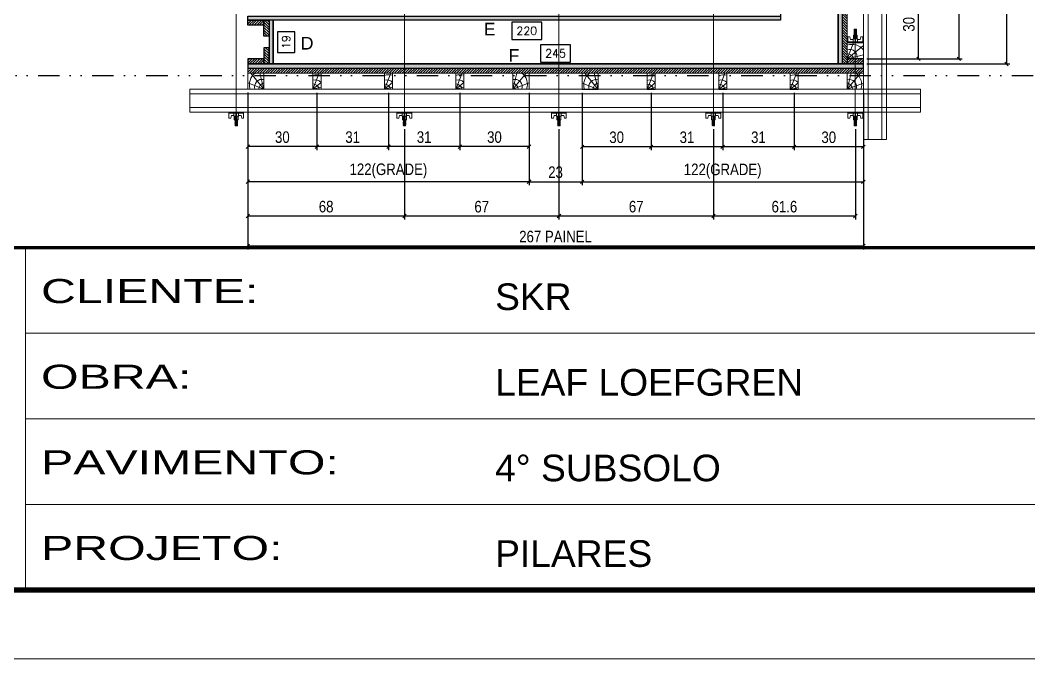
# Model space of a CAD drawing. Header units: millimetres. Extents: x 13777 to 27878, y -21631 to 6985.
# Drawn here: x 14836 to 15422, y -2105 to -1734 of the extents above; entities that cross this region are included whole.
import ezdxf
from ezdxf.enums import TextEntityAlignment as Align

# ---------------------------------------------------------------- set-up
doc = ezdxf.new("R2010")
doc.units = ezdxf.units.MM
for name, pattern in [('CONTINUO', [0]), ('DASHED', [0.75, 0.5, -0.25]), ('DIVIDE2', [0.625, 0.25, -0.125, 0, -0.125, 0, -0.125])]:
    doc.linetypes.add(name, pattern=pattern)
for name, color, linetype in [('CHAPA', 1, 'Continuous'), ('COTA', 241, 'Continuous'), ('F-PILARES-S', 170, 'Continuous'), ('MEIO_PONT', 93, 'Continuous'), ('Nível', 160, 'Continuous'), ('SARRAFO', 251, 'Continuous'), ('TEXTO_GERAL', 7, 'Continuous')]:
    doc.layers.add(name, color=color, linetype=linetype)
for name, color, linetype, lineweight in [('Folhas', 255, 'Continuous', 9), ('Hachura', 251, 'Continuous', 9), ('Madeira', 126, 'Continuous', 18), ('Perfil Metálico', 224, 'Continuous', 18), ('SARRAFO DE PRESSAO', 251, 'DASHED', 9)]:
    doc.layers.add(name, color=color, linetype=linetype, lineweight=lineweight)
doc.styles.add('ARIAL', font='arial.ttf')
doc.styles.add('COTA TECNICA 2X', font='techl___.ttf', dxfattribs={"height": 10})
doc.styles.add('ROMANS', font='romans.shx')
doc.styles.add('Tecnologia', font='')
doc.styles.get('Tecnologia').set_extended_font_data('Forgotten Futurist')
doc.dimstyles.new('Cota Seção interna', dxfattribs={"dimtxt": 7, "dimasz": 6, "dimexe": 0.18, "dimexo": 2, "dimgap": -4, "dimtad": 3, "dimdec": 1, "dimlfac": 0.5, "dimzin": 12, "dimdsep": 46, "dimtxsty": 'ROMANS', "dimblk": 'ARCHTICK', "dimcen": 0.09, "dimse1": 1, "dimse2": 1, "dimsd1": 1, "dimsd2": 1, "dimclrd": 180, "dimclre": 5, "dimclrt": 1, "dimadec": 0, "dimazin": 3, "dimtfac": 1, "dimtdec": 1, "dimtofl": 0, "dimtmove": 0, "dimatfit": 3, "dimldrblk": 'ARCHTICK', "dimfxl": 1, "dimtolj": 1, "dimtzin": 0, "dimarcsym": 0})
doc.dimstyles.new('SECAO PILAR', dxfattribs={"dimtxt": 10, "dimasz": 3, "dimexe": 3, "dimexo": 3, "dimgap": 3, "dimtad": 1, "dimdec": 1, "dimlfac": 0.5, "dimzin": 12, "dimdsep": 46, "dimtxsty": 'COTA TECNICA 2X', "dimblk1": 'OBLIQUE', "dimblk2": 'OBLIQUE', "dimsah": 1, "dimcen": 0.9, "dimclrd": 256, "dimclre": 256, "dimclrt": 256, "dimadec": 1, "dimazin": 3, "dimtfac": 1, "dimtdec": 1, "dimtmove": 0, "dimatfit": 3, "dimfxl": 1, "dimtolj": 1, "dimtzin": 12, "dimarcsym": 0})

# ---------------------------------------------------------------- blocks, each defined once
blk = doc.blocks.new('9999999999')
at = {"color": 30, "linetype": 'CONTINUO'}
for p, q in [((98564.56, 34230.21), (98564.56, 34429.45)), ((98564.56, 34379.64), (99583.98, 34379.64)), ((98564.56, 34329.83), (99487.98, 34329.83)), ((98564.56, 34280.02), (99487.98, 34280.02))]:
    blk.add_line(p, q, dxfattribs=at)
at = {"color": 30, "linetype": 'CONTINUO', "const_width": 2}
blk.add_lwpolyline([(99583.98, 34230.21), (99583.98, 34414.45, 0.414214), (99568.98, 34429.45), (98228.98, 34429.45, 0.414214), (98213.98, 34414.45), (98213.98, 34245.21, 0.414214), (98228.98, 34230.21), (99583.98, 34230.21)], format="xyb", dxfattribs=at)
at = {"layer": 'Folhas'}
blk.add_lwpolyline([(98138.98, 34190.21), (99623.98, 34190.21), (99623.98, 35240.21), (98138.98, 35240.21)], close=True, dxfattribs=at)
at = {"layer": 'Folhas', "color": 30, "const_width": 3}
blk.add_lwpolyline([(98213.98, 34230.21), (99583.98, 34230.21), (99583.98, 35200.21), (98213.98, 35200.21)], close=True, dxfattribs=at)
at = {"color": 7, "linetype": 'Continuous', "ltscale": 5, "style": 'ARIAL'}
for s, height, p in [('SKR', 15.483, (98837.68, 34393.13)), ('LEAF LOEFGREN', 15.4829, (98837.68, 34343.32)), ('4° SUBSOLO', 15.483, (98837.68, 34293.51)), ('PILARES', 15.483, (98837.68, 34243.7))]:
    blk.add_text(s, height=height, dxfattribs=at).set_placement(p)
at = {"layer": 'Folhas', "color": 7, "style": 'Tecnologia', "width": 1.5}
for s, p in [('CLIENTE:', (98573.65, 34397.17)), ('OBRA:', (98573.65, 34347.31)), ('PAVIMENTO:', (98573.65, 34297.5)), ('PROJETO:', (98573.65, 34247.69))]:
    blk.add_text(s, height=14, dxfattribs=at).set_placement(p)
blk = doc.blocks.new('*D1673')
at = {"layer": 'COTA', "color": 180, "lineweight": -2, "transparency": 16777216}
for p, q in [((25464.55, -2414.47), (25438.55, -2414.47)), ((25438.55, -2414.47), (25438.55, -2429.47)), ((25464.55, -2429.47), (25464.55, -2414.47)), ((25438.55, -2429.47), (25464.55, -2429.47))]:
    blk.add_line(p, q, dxfattribs=at)
at = {"layer": 'Defpoints', "color": 0, "transparency": 16777216}
for p in [(25206.55, -2431.15), (25696.55, -2431.15), (25696.55, -2433.47)]:
    blk.add_point(p, dxfattribs=at)
at = {"layer": 'COTA', "color": 1, "transparency": 16777216, "insert": (25451.55, -2421.97), "char_height": 7, "attachment_point": 5, "style": 'ROMANS'}
blk.add_mtext('\\A1;245', dxfattribs=at)
blk = doc.blocks.new('_ArchTick')
at = {"color": 0, "linetype": 'ByBlock', "const_width": 0.15}
blk.add_lwpolyline([(-0.5, -0.5), (0.5, 0.5)], dxfattribs=at)
blk = doc.blocks.new('*D1674')
at = {"layer": 'COTA', "color": 180, "lineweight": -2, "transparency": 16777216}
for p, q in [((25439.55, -2394.9), (25413.55, -2394.9)), ((25413.55, -2394.9), (25413.55, -2409.9)), ((25439.55, -2409.9), (25439.55, -2394.9)), ((25413.55, -2409.9), (25439.55, -2409.9))]:
    blk.add_line(p, q, dxfattribs=at)
at = {"layer": 'Defpoints', "color": 0, "transparency": 16777216}
for p in [(25206.55, -2393.15), (25646.55, -2393.15), (25646.55, -2413.9)]:
    blk.add_point(p, dxfattribs=at)
at = {"layer": 'COTA', "color": 1, "transparency": 16777216, "insert": (25426.55, -2402.4), "char_height": 7, "attachment_point": 5, "style": 'ROMANS'}
blk.add_mtext('\\A1;220', dxfattribs=at)
blk = doc.blocks.new('*D1675')
at = {"layer": 'COTA', "color": 180, "lineweight": -2, "transparency": 16777216}
for p, q in [((25694.85, -1949.31), (25679.85, -1949.31)), ((25679.85, -1949.31), (25679.85, -1974.98)), ((25694.85, -1974.98), (25694.85, -1949.31)), ((25679.85, -1974.98), (25694.85, -1974.98))]:
    blk.add_line(p, q, dxfattribs=at)
at = {"layer": 'Defpoints', "color": 0, "transparency": 16777216}
for p in [(25696.55, -1493.15), (25696.55, -2431.15), (25698.85, -2431.15)]:
    blk.add_point(p, dxfattribs=at)
at = {"layer": 'COTA', "color": 1, "transparency": 16777216, "insert": (25687.35, -1962.15), "char_height": 7, "attachment_point": 5, "rotation": 90, "style": 'ROMANS'}
blk.add_mtext('\\A1;469', dxfattribs=at)
blk = doc.blocks.new('*D1676')
at = {"layer": 'COTA', "color": 180, "lineweight": -2, "transparency": 16777216}
for p, q in [((25225.22, -2403.15), (25210.22, -2403.15)), ((25210.22, -2403.15), (25210.22, -2421.15)), ((25225.22, -2421.15), (25225.22, -2403.15)), ((25210.22, -2421.15), (25225.22, -2421.15))]:
    blk.add_line(p, q, dxfattribs=at)
at = {"layer": 'Defpoints', "color": 0, "transparency": 16777216}
for p in [(25206.55, -2393.15), (25229.22, -2393.15), (25206.55, -2431.15)]:
    blk.add_point(p, dxfattribs=at)
at = {"layer": 'COTA', "color": 1, "transparency": 16777216, "insert": (25217.72, -2412.15), "char_height": 7, "attachment_point": 5, "rotation": 90, "style": 'ROMANS'}
blk.add_mtext('\\A1;19', dxfattribs=at)
blk = doc.blocks.new('PONTALETE')
at = {"layer": 'Madeira'}
for q in [(2.71, 7), (7, 5.76), (7, 1.74)]:
    blk.add_line((0, 0), q, dxfattribs=at)
blk.add_lwpolyline([(0, 0), (7, 0), (7, 7), (0, 7)], close=True, dxfattribs=at)
for centre, radius, start, end in [((2.04, 0.06), 6.23, 37.2818, 109.0913), ((1.09, 0.9), 3.19, 343.603, 109.9847), ((-0.21, -0.78), 3.09, 14.6322, 86.0383)]:
    blk.add_arc(centre, radius, start, end, dxfattribs=at)
blk = doc.blocks.new('MEIO PONTALETE')
at = {"layer": 'Madeira'}
for q in [(2.71, 7), (3.5, 2.88), (3.5, 0.87)]:
    blk.add_line((0, 0), q, dxfattribs=at)
blk.add_lwpolyline([(0, 0), (3.5, 0), (3.5, 7), (0, 7)], close=True, dxfattribs=at)
for centre, radius, start, end in [((2.04, 0.06), 6.23, 76.4499, 109.0913), ((1.09, 0.9), 3.19, 40.9063, 109.9847), ((-0.21, -0.78), 3.09, 14.6322, 86.0383)]:
    blk.add_arc(centre, radius, start, end, dxfattribs=at)
blk = doc.blocks.new('_Oblique')
at = {"color": 0, "linetype": 'ByBlock', "lineweight": -2}
blk.add_line((-0.5, -0.5), (0.5, 0.5), dxfattribs=at)
blk = doc.blocks.new('*D1678')
at = {"layer": 'COTA', "lineweight": -2, "transparency": 16777216}
for p, q in [((25368.51, -2456.09), (25368.51, -2505.96)), ((25428.51, -2456.1), (25428.51, -2505.96)), ((25428.51, -2502.96), (25368.51, -2502.96))]:
    blk.add_line(p, q, dxfattribs=at)
at = {"layer": 'Defpoints', "color": 0, "transparency": 16777216}
for p in [(25368.51, -2453.09), (25428.51, -2453.1), (25368.51, -2502.96)]:
    blk.add_point(p, dxfattribs=at)
at = {"layer": 'COTA', "lineweight": -2, "transparency": 16777216, "xscale": 3, "yscale": 3, "zscale": 3, "rotation": 180}
blk.add_blockref('_Oblique', (25368.51, -2502.96), dxfattribs=at)
at = {"layer": 'COTA', "lineweight": -2, "transparency": 16777216, "xscale": 3, "yscale": 3, "zscale": 3}
blk.add_blockref('_Oblique', (25428.51, -2502.96), dxfattribs=at)
at = {"layer": 'COTA', "transparency": 16777216, "insert": (25398.51, -2494.74), "char_height": 10, "attachment_point": 5, "style": 'COTA TECNICA 2X'}
blk.add_mtext('\\A1;30', dxfattribs=at)
blk = doc.blocks.new('*D1679')
at = {"layer": 'COTA', "lineweight": -2, "transparency": 16777216}
for p, q in [((25184.52, -2456.08), (25184.52, -2536.3)), ((25428.51, -2456.1), (25428.51, -2536.3)), ((25184.52, -2533.3), (25428.51, -2533.3))]:
    blk.add_line(p, q, dxfattribs=at)
at = {"layer": 'Defpoints', "color": 0, "transparency": 16777216}
for p in [(25184.52, -2453.08), (25428.51, -2453.1), (25428.51, -2533.3)]:
    blk.add_point(p, dxfattribs=at)
at = {"layer": 'COTA', "lineweight": -2, "transparency": 16777216, "xscale": 3, "yscale": 3, "zscale": 3, "rotation": 180}
blk.add_blockref('_Oblique', (25184.52, -2533.3), dxfattribs=at)
at = {"layer": 'COTA', "lineweight": -2, "transparency": 16777216, "xscale": 3, "yscale": 3, "zscale": 3}
blk.add_blockref('_Oblique', (25428.51, -2533.3), dxfattribs=at)
at = {"layer": 'COTA', "transparency": 16777216, "insert": (25306.51, -2524.08), "char_height": 10, "attachment_point": 5, "style": 'COTA TECNICA 2X'}
blk.add_mtext('\\A1;122(GRADE)', dxfattribs=at)
blk = doc.blocks.new('*D1680')
at = {"layer": 'COTA', "lineweight": -2, "transparency": 16777216}
for p, q in [((25306.51, -2456.09), (25306.51, -2505.96)), ((25368.51, -2456.09), (25368.51, -2505.96)), ((25368.51, -2502.96), (25306.51, -2502.96))]:
    blk.add_line(p, q, dxfattribs=at)
at = {"layer": 'Defpoints', "color": 0, "transparency": 16777216}
for p in [(25306.51, -2453.09), (25368.51, -2453.09), (25306.51, -2502.96)]:
    blk.add_point(p, dxfattribs=at)
at = {"layer": 'COTA', "lineweight": -2, "transparency": 16777216, "xscale": 3, "yscale": 3, "zscale": 3, "rotation": 180}
blk.add_blockref('_Oblique', (25306.51, -2502.96), dxfattribs=at)
at = {"layer": 'COTA', "lineweight": -2, "transparency": 16777216, "xscale": 3, "yscale": 3, "zscale": 3}
blk.add_blockref('_Oblique', (25368.51, -2502.96), dxfattribs=at)
at = {"layer": 'COTA', "transparency": 16777216, "insert": (25337.51, -2494.74), "char_height": 10, "attachment_point": 5, "style": 'COTA TECNICA 2X'}
blk.add_mtext('\\A1;31', dxfattribs=at)
blk = doc.blocks.new('*D1681')
at = {"layer": 'COTA', "lineweight": -2, "transparency": 16777216}
for p, q in [((25244.51, -2456.09), (25244.51, -2505.96)), ((25306.51, -2456.09), (25306.51, -2505.96)), ((25306.51, -2502.96), (25244.51, -2502.96))]:
    blk.add_line(p, q, dxfattribs=at)
at = {"layer": 'Defpoints', "color": 0, "transparency": 16777216}
for p in [(25244.51, -2453.09), (25306.51, -2453.09), (25244.51, -2502.96)]:
    blk.add_point(p, dxfattribs=at)
at = {"layer": 'COTA', "lineweight": -2, "transparency": 16777216, "xscale": 3, "yscale": 3, "zscale": 3, "rotation": 180}
blk.add_blockref('_Oblique', (25244.51, -2502.96), dxfattribs=at)
at = {"layer": 'COTA', "lineweight": -2, "transparency": 16777216, "xscale": 3, "yscale": 3, "zscale": 3}
blk.add_blockref('_Oblique', (25306.51, -2502.96), dxfattribs=at)
at = {"layer": 'COTA', "transparency": 16777216, "insert": (25275.51, -2494.74), "char_height": 10, "attachment_point": 5, "style": 'COTA TECNICA 2X'}
blk.add_mtext('\\A1;31', dxfattribs=at)
blk = doc.blocks.new('*D1682')
at = {"layer": 'COTA', "lineweight": -2, "transparency": 16777216}
for p, q in [((25184.52, -2456.09), (25184.52, -2505.96)), ((25244.51, -2456.09), (25244.51, -2505.96)), ((25244.51, -2502.96), (25184.52, -2502.96))]:
    blk.add_line(p, q, dxfattribs=at)
at = {"layer": 'Defpoints', "color": 0, "transparency": 16777216}
for p in [(25184.52, -2453.09), (25244.51, -2453.09), (25184.52, -2502.96)]:
    blk.add_point(p, dxfattribs=at)
at = {"layer": 'COTA', "lineweight": -2, "transparency": 16777216, "xscale": 3, "yscale": 3, "zscale": 3, "rotation": 180}
blk.add_blockref('_Oblique', (25184.52, -2502.96), dxfattribs=at)
at = {"layer": 'COTA', "lineweight": -2, "transparency": 16777216, "xscale": 3, "yscale": 3, "zscale": 3}
blk.add_blockref('_Oblique', (25244.51, -2502.96), dxfattribs=at)
at = {"layer": 'COTA', "transparency": 16777216, "insert": (25214.51, -2494.74), "char_height": 10, "attachment_point": 5, "style": 'COTA TECNICA 2X'}
blk.add_mtext('\\A1;30', dxfattribs=at)
blk = doc.blocks.new('*D1683')
at = {"layer": 'COTA', "lineweight": -2, "transparency": 16777216}
for p, q in [((25658.52, -2456.2), (25658.52, -2506.08)), ((25718.52, -2456.22), (25718.52, -2506.08)), ((25718.52, -2503.08), (25658.52, -2503.08))]:
    blk.add_line(p, q, dxfattribs=at)
at = {"layer": 'Defpoints', "color": 0, "transparency": 16777216}
for p in [(25658.52, -2453.2), (25718.52, -2453.22), (25658.52, -2503.08)]:
    blk.add_point(p, dxfattribs=at)
at = {"layer": 'COTA', "lineweight": -2, "transparency": 16777216, "xscale": 3, "yscale": 3, "zscale": 3, "rotation": 180}
blk.add_blockref('_Oblique', (25658.52, -2503.08), dxfattribs=at)
at = {"layer": 'COTA', "lineweight": -2, "transparency": 16777216, "xscale": 3, "yscale": 3, "zscale": 3}
blk.add_blockref('_Oblique', (25718.52, -2503.08), dxfattribs=at)
at = {"layer": 'COTA', "transparency": 16777216, "insert": (25688.52, -2494.86), "char_height": 10, "attachment_point": 5, "style": 'COTA TECNICA 2X'}
blk.add_mtext('\\A1;30', dxfattribs=at)
blk = doc.blocks.new('*D1684')
at = {"layer": 'COTA', "lineweight": -2, "transparency": 16777216}
for p, q in [((25474.52, -2456.19), (25474.52, -2536.41)), ((25718.52, -2456.22), (25718.52, -2536.41)), ((25474.52, -2533.41), (25718.52, -2533.41))]:
    blk.add_line(p, q, dxfattribs=at)
at = {"layer": 'Defpoints', "color": 0, "transparency": 16777216}
for p in [(25474.52, -2453.19), (25718.52, -2453.22), (25718.52, -2533.41)]:
    blk.add_point(p, dxfattribs=at)
at = {"layer": 'COTA', "lineweight": -2, "transparency": 16777216, "xscale": 3, "yscale": 3, "zscale": 3, "rotation": 180}
blk.add_blockref('_Oblique', (25474.52, -2533.41), dxfattribs=at)
at = {"layer": 'COTA', "lineweight": -2, "transparency": 16777216, "xscale": 3, "yscale": 3, "zscale": 3}
blk.add_blockref('_Oblique', (25718.52, -2533.41), dxfattribs=at)
at = {"layer": 'COTA', "transparency": 16777216, "insert": (25596.52, -2524.19), "char_height": 10, "attachment_point": 5, "style": 'COTA TECNICA 2X'}
blk.add_mtext('\\A1;122(GRADE)', dxfattribs=at)
blk = doc.blocks.new('*D1685')
at = {"layer": 'COTA', "lineweight": -2, "transparency": 16777216}
for p, q in [((25596.52, -2456.2), (25596.52, -2506.08)), ((25658.52, -2456.2), (25658.52, -2506.08)), ((25658.52, -2503.08), (25596.52, -2503.08))]:
    blk.add_line(p, q, dxfattribs=at)
at = {"layer": 'Defpoints', "color": 0, "transparency": 16777216}
for p in [(25596.52, -2453.2), (25658.52, -2453.2), (25596.52, -2503.08)]:
    blk.add_point(p, dxfattribs=at)
at = {"layer": 'COTA', "lineweight": -2, "transparency": 16777216, "xscale": 3, "yscale": 3, "zscale": 3, "rotation": 180}
blk.add_blockref('_Oblique', (25596.52, -2503.08), dxfattribs=at)
at = {"layer": 'COTA', "lineweight": -2, "transparency": 16777216, "xscale": 3, "yscale": 3, "zscale": 3}
blk.add_blockref('_Oblique', (25658.52, -2503.08), dxfattribs=at)
at = {"layer": 'COTA', "transparency": 16777216, "insert": (25627.52, -2494.86), "char_height": 10, "attachment_point": 5, "style": 'COTA TECNICA 2X'}
blk.add_mtext('\\A1;31', dxfattribs=at)
blk = doc.blocks.new('*D1686')
at = {"layer": 'COTA', "lineweight": -2, "transparency": 16777216}
for p, q in [((25534.52, -2456.2), (25534.52, -2506.08)), ((25596.52, -2456.2), (25596.52, -2506.08)), ((25596.52, -2503.08), (25534.52, -2503.08))]:
    blk.add_line(p, q, dxfattribs=at)
at = {"layer": 'Defpoints', "color": 0, "transparency": 16777216}
for p in [(25534.52, -2453.2), (25596.52, -2453.2), (25534.52, -2503.08)]:
    blk.add_point(p, dxfattribs=at)
at = {"layer": 'COTA', "lineweight": -2, "transparency": 16777216, "xscale": 3, "yscale": 3, "zscale": 3, "rotation": 180}
blk.add_blockref('_Oblique', (25534.52, -2503.08), dxfattribs=at)
at = {"layer": 'COTA', "lineweight": -2, "transparency": 16777216, "xscale": 3, "yscale": 3, "zscale": 3}
blk.add_blockref('_Oblique', (25596.52, -2503.08), dxfattribs=at)
at = {"layer": 'COTA', "transparency": 16777216, "insert": (25565.52, -2494.86), "char_height": 10, "attachment_point": 5, "style": 'COTA TECNICA 2X'}
blk.add_mtext('\\A1;31', dxfattribs=at)
blk = doc.blocks.new('*D1687')
at = {"layer": 'COTA', "lineweight": -2, "transparency": 16777216}
for p, q in [((25474.52, -2456.2), (25474.52, -2506.08)), ((25534.52, -2456.2), (25534.52, -2506.08)), ((25534.52, -2503.08), (25474.52, -2503.08))]:
    blk.add_line(p, q, dxfattribs=at)
at = {"layer": 'Defpoints', "color": 0, "transparency": 16777216}
for p in [(25474.52, -2453.2), (25534.52, -2453.2), (25474.52, -2503.08)]:
    blk.add_point(p, dxfattribs=at)
at = {"layer": 'COTA', "lineweight": -2, "transparency": 16777216, "xscale": 3, "yscale": 3, "zscale": 3, "rotation": 180}
blk.add_blockref('_Oblique', (25474.52, -2503.08), dxfattribs=at)
at = {"layer": 'COTA', "lineweight": -2, "transparency": 16777216, "xscale": 3, "yscale": 3, "zscale": 3}
blk.add_blockref('_Oblique', (25534.52, -2503.08), dxfattribs=at)
at = {"layer": 'COTA', "transparency": 16777216, "insert": (25504.52, -2494.86), "char_height": 10, "attachment_point": 5, "style": 'COTA TECNICA 2X'}
blk.add_mtext('\\A1;30', dxfattribs=at)
blk = doc.blocks.new('*D1688')
at = {"layer": 'COTA', "lineweight": -2, "transparency": 16777216}
for p, q in [((25428.53, -2456.09), (25428.53, -2536.41)), ((25474.54, -2456.19), (25474.54, -2536.41)), ((25428.53, -2533.41), (25474.54, -2533.41))]:
    blk.add_line(p, q, dxfattribs=at)
at = {"layer": 'Defpoints', "color": 0, "transparency": 16777216}
for p in [(25428.53, -2453.09), (25474.54, -2453.19), (25474.54, -2533.41)]:
    blk.add_point(p, dxfattribs=at)
at = {"layer": 'COTA', "lineweight": -2, "transparency": 16777216, "xscale": 3, "yscale": 3, "zscale": 3, "rotation": 180}
blk.add_blockref('_Oblique', (25428.53, -2533.41), dxfattribs=at)
at = {"layer": 'COTA', "lineweight": -2, "transparency": 16777216, "xscale": 3, "yscale": 3, "zscale": 3}
blk.add_blockref('_Oblique', (25474.54, -2533.41), dxfattribs=at)
at = {"layer": 'COTA', "transparency": 16777216, "insert": (25451.54, -2525.19), "char_height": 10, "attachment_point": 5, "style": 'COTA TECNICA 2X'}
blk.add_mtext('\\A1;23', dxfattribs=at)
blk = doc.blocks.new('C')
at = {"layer": 'Hachura', "color": 0}
for p, q in [((0, 3.22), (0, -3.22)), ((0.45, 3.22), (0, 3.22)), ((0.46, 3.16), (0, 3.16)), ((0.46, 3.05), (0, 3.05)), ((0.46, 2.88), (0, 2.88)), ((0, 2.75), (0, -1.16)), ((0.46, 2.65), (0, 2.65)), ((0.46, 2.23), (0, 2.23)), ((0.46, 1.51), (0, 1.51)), ((0.39, 0.49), (0.17, 0.49)), ((0.45, -3.23), (0.45, 3.22)), ((0.45, 3.22), (2.58, 3.22)), ((1.74, 0.97), (0.45, 0.97)), ((1.45, 0.1), (0.45, 0.1)), ((1.35, 1.94), (1.35, 0.96)), ((2.58, 2.39), (1.47, 2.09)), ((1.74, -0.97), (1.74, 0.97)), ((1.74, 0.97), (1.74, 0.84)), ((1.74, 0.97), (1.74, 0.84)), ((1.74, 0.84), (3.35, 0.84)), ((3.35, 0.45), (1.74, 0.45)), ((2.58, 3.22), (2.58, 2.39)), ((3.32, 0.84), (3.32, -0.84)), ((3.35, 0.84), (3.35, -0.84)), ((3.68, 0.45), (3.35, 0.45)), ((3.84, -0.52), (3.35, 0.45)), ((3.35, 0.06), (3.67, -0.57)), ((3.68, 0.45), (4.16, -0.52)), ((3.72, 0.5), (4.25, -0.57)), ((4.37, -0.55), (3.83, 0.53)), ((4.15, 0.45), (3.93, 0.45)), ((4.42, -0.52), (3.93, 0.45)), ((4.15, 0.45), (4.26, 0.45)), ((4.26, 0.45), (4.74, -0.52)), ((4.3, 0.5), (4.83, -0.57)), ((4.95, -0.55), (4.41, 0.53)), ((4.51, 0.45), (4.84, 0.45)), ((5, -0.52), (4.51, 0.45)), ((4.84, 0.45), (5.32, -0.52)), ((4.88, 0.5), (5.41, -0.57)), ((5.53, -0.55), (4.99, 0.53)), ((5.58, -0.52), (5.09, 0.45)), ((5.42, 0.45), (5.09, 0.45)), ((5.58, -0.52), (5.09, 0.45)), ((5.42, 0.45), (5.74, -0.19)), ((5.46, 0.5), (5.74, -0.07)), ((5.74, 0.19), (5.57, 0.53)), ((5.74, 0.32), (5.68, 0.45)), ((5.68, 0.45), (5.74, 0.45)), ((5.74, 0.45), (5.9, 0.29)), ((5.74, 0.45), (5.74, -0.52)), ((5.9, -0.36), (5.9, 0.29)), ((0.45, 0), (0, 0)), ((0.46, -1.52), (0, -1.52)), ((0.46, -2.23), (0, -2.23)), ((0.46, -2.65), (0, -2.65)), ((0.46, -2.88), (0, -2.88)), ((0.46, -3.05), (0, -3.05)), ((0.46, -3.16), (0, -3.16)), ((0, -3.22), (2.57, -3.22)), ((0.08, -0.48), (0.29, -0.48)), ((0.29, -0.48), (0.4, -0.48)), ((0.45, 0), (0.45, -0.97)), ((0.45, -0.16), (1.45, -0.16)), ((0.45, -0.65), (0.45, -0.32)), ((0.45, -3.23), (0.45, -0.65)), ((0.45, -0.97), (1.74, -0.97)), ((1.35, -1.94), (1.35, -0.97)), ((2.58, -2.39), (1.47, -2.1)), ((3.35, -0.32), (1.74, -0.32)), ((3.35, -0.84), (1.74, -0.84)), ((2.58, -3.23), (2.58, -2.39)), ((3.35, -0.07), (3.58, -0.52)), ((3.35, -0.52), (3.58, -0.52)), ((3.84, -0.52), (4.16, -0.52)), ((4.42, -0.52), (4.74, -0.52)), ((4.63, -0.52), (4.74, -0.52)), ((5, -0.52), (5.32, -0.52)), ((5.58, -0.52), (5.74, -0.52)), ((5.74, -0.52), (5.9, -0.36)), ((5.74, -0.52), (5.74, -0.52))]:
    blk.add_line(p, q, dxfattribs=at)
for centre, radius, start, end in [((1.52, 1.94), 0.161, 104.7436, 180), ((1.44, -0.03), 0.129, 272.695, 87.305), ((3.81, 0.39), 0.143, 25.5688, 154.4312), ((4.39, 0.39), 0.143, 25.5688, 154.4312), ((4.97, 0.39), 0.143, 25.5688, 154.4312), ((5.55, 0.39), 0.143, 25.5688, 154.4312), ((0.17, -0.37), 0.174, 221.744, 317.8592), ((1.52, -1.94), 0.161, 180, 255.2564), ((3.71, -0.4), 0.174, 222.1408, 318.256), ((4.29, -0.4), 0.174, 222.1408, 318.256), ((4.87, -0.4), 0.174, 222.1408, 318.256), ((5.45, -0.4), 0.174, 222.1408, 318.256), ((5.61, -0.4), 0.174, 317.8592, 318.256)]:
    blk.add_arc(centre, radius, start, end, dxfattribs=at)
blk = doc.blocks.new('*D1729')
at = {"layer": 'COTA', "lineweight": -2, "transparency": 16777216}
for p, q in [((25721.58, -2182.74), (25804.29, -2182.74)), ((25801.29, -2182.74), (25801.29, -2426.75)), ((25721.61, -2426.75), (25804.29, -2426.75))]:
    blk.add_line(p, q, dxfattribs=at)
at = {"layer": 'Defpoints', "color": 0, "transparency": 16777216}
for p in [(25718.58, -2182.74), (25718.61, -2426.75), (25801.29, -2426.75)]:
    blk.add_point(p, dxfattribs=at)
at = {"layer": 'COTA', "lineweight": -2, "transparency": 16777216, "xscale": 3, "yscale": 3, "zscale": 3}
for p, rotation in [((25801.29, -2182.74), 90), ((25801.29, -2426.75), 270)]:
    blk.add_blockref('_Oblique', p, dxfattribs=dict(at, rotation=rotation))
at = {"layer": 'COTA', "transparency": 16777216, "insert": (25792.07, -2304.75), "char_height": 10, "attachment_point": 5, "rotation": 90, "style": 'COTA TECNICA 2X'}
blk.add_mtext('\\A1;122(GRADE)', dxfattribs=at)
blk = doc.blocks.new('*D1732')
at = {"layer": 'COTA', "lineweight": -2, "transparency": 16777216}
for p, q in [((25721.59, -2366.75), (25769.29, -2366.75)), ((25766.29, -2426.75), (25766.29, -2366.75)), ((25721.56, -2426.75), (25769.29, -2426.75))]:
    blk.add_line(p, q, dxfattribs=at)
at = {"layer": 'Defpoints', "color": 0, "transparency": 16777216}
for p in [(25718.59, -2366.75), (25766.29, -2366.75), (25718.56, -2426.75)]:
    blk.add_point(p, dxfattribs=at)
at = {"layer": 'COTA', "lineweight": -2, "transparency": 16777216, "xscale": 3, "yscale": 3, "zscale": 3}
for p, rotation in [((25766.29, -2366.75), 90), ((25766.29, -2426.75), 270)]:
    blk.add_blockref('_Oblique', p, dxfattribs=dict(at, rotation=rotation))
at = {"layer": 'COTA', "transparency": 16777216, "insert": (25758.07, -2396.75), "char_height": 10, "attachment_point": 5, "rotation": 90, "style": 'COTA TECNICA 2X'}
blk.add_mtext('\\A1;30', dxfattribs=at)
blk = doc.blocks.new('*D1747')
at = {"layer": 'COTA', "lineweight": -2, "transparency": 16777216}
for p, q in [((25588.47, -2487.89), (25588.47, -2566.19)), ((25711.6, -2487.89), (25711.6, -2566.19)), ((25711.6, -2563.19), (25588.47, -2563.19))]:
    blk.add_line(p, q, dxfattribs=at)
at = {"layer": 'Defpoints', "color": 0, "transparency": 16777216}
for p in [(25588.47, -2484.89), (25711.6, -2484.89), (25588.47, -2563.19)]:
    blk.add_point(p, dxfattribs=at)
at = {"layer": 'COTA', "lineweight": -2, "transparency": 16777216, "xscale": 3, "yscale": 3, "zscale": 3, "rotation": 180}
blk.add_blockref('_Oblique', (25588.47, -2563.19), dxfattribs=at)
at = {"layer": 'COTA', "lineweight": -2, "transparency": 16777216, "xscale": 3, "yscale": 3, "zscale": 3}
blk.add_blockref('_Oblique', (25711.6, -2563.19), dxfattribs=at)
at = {"layer": 'COTA', "transparency": 16777216, "insert": (25650.03, -2555.08), "char_height": 10, "attachment_point": 5, "style": 'COTA TECNICA 2X'}
blk.add_mtext('\\A1;61.6', dxfattribs=at)
blk = doc.blocks.new('*D1748')
at = {"layer": 'COTA', "lineweight": -2, "transparency": 16777216}
for p, q in [((25454.47, -2487.89), (25454.47, -2566.19)), ((25588.47, -2487.89), (25588.47, -2566.19)), ((25588.47, -2563.19), (25454.47, -2563.19))]:
    blk.add_line(p, q, dxfattribs=at)
at = {"layer": 'Defpoints', "color": 0, "transparency": 16777216}
for p in [(25454.47, -2484.89), (25588.47, -2484.89), (25454.47, -2563.19)]:
    blk.add_point(p, dxfattribs=at)
at = {"layer": 'COTA', "lineweight": -2, "transparency": 16777216, "xscale": 3, "yscale": 3, "zscale": 3, "rotation": 180}
blk.add_blockref('_Oblique', (25454.47, -2563.19), dxfattribs=at)
at = {"layer": 'COTA', "lineweight": -2, "transparency": 16777216, "xscale": 3, "yscale": 3, "zscale": 3}
blk.add_blockref('_Oblique', (25588.47, -2563.19), dxfattribs=at)
at = {"layer": 'COTA', "transparency": 16777216, "insert": (25521.47, -2555.08), "char_height": 10, "attachment_point": 5, "style": 'COTA TECNICA 2X'}
blk.add_mtext('\\A1;67', dxfattribs=at)
blk = doc.blocks.new('*D1749')
at = {"layer": 'COTA', "lineweight": -2, "transparency": 16777216}
for p, q in [((25320.47, -2487.89), (25320.47, -2566.19)), ((25454.47, -2487.89), (25454.47, -2566.19)), ((25454.47, -2563.19), (25320.47, -2563.19))]:
    blk.add_line(p, q, dxfattribs=at)
at = {"layer": 'Defpoints', "color": 0, "transparency": 16777216}
for p in [(25320.47, -2484.89), (25454.47, -2484.89), (25320.47, -2563.19)]:
    blk.add_point(p, dxfattribs=at)
at = {"layer": 'COTA', "lineweight": -2, "transparency": 16777216, "xscale": 3, "yscale": 3, "zscale": 3, "rotation": 180}
blk.add_blockref('_Oblique', (25320.47, -2563.19), dxfattribs=at)
at = {"layer": 'COTA', "lineweight": -2, "transparency": 16777216, "xscale": 3, "yscale": 3, "zscale": 3}
blk.add_blockref('_Oblique', (25454.47, -2563.19), dxfattribs=at)
at = {"layer": 'COTA', "transparency": 16777216, "insert": (25387.47, -2555.08), "char_height": 10, "attachment_point": 5, "style": 'COTA TECNICA 2X'}
blk.add_mtext('\\A1;67', dxfattribs=at)
blk = doc.blocks.new('*D1750')
at = {"layer": 'COTA', "lineweight": -2, "transparency": 16777216}
for p, q in [((25184.54, -2456.03), (25184.54, -2566.19)), ((25320.47, -2487.89), (25320.47, -2566.19)), ((25320.47, -2563.19), (25184.54, -2563.19))]:
    blk.add_line(p, q, dxfattribs=at)
at = {"layer": 'Defpoints', "color": 0, "transparency": 16777216}
for p in [(25184.54, -2453.03), (25320.47, -2484.89), (25184.54, -2563.19)]:
    blk.add_point(p, dxfattribs=at)
at = {"layer": 'COTA', "lineweight": -2, "transparency": 16777216, "xscale": 3, "yscale": 3, "zscale": 3, "rotation": 180}
blk.add_blockref('_Oblique', (25184.54, -2563.19), dxfattribs=at)
at = {"layer": 'COTA', "lineweight": -2, "transparency": 16777216, "xscale": 3, "yscale": 3, "zscale": 3}
blk.add_blockref('_Oblique', (25320.47, -2563.19), dxfattribs=at)
at = {"layer": 'COTA', "transparency": 16777216, "insert": (25252.5, -2555.06), "char_height": 10, "attachment_point": 5, "style": 'COTA TECNICA 2X'}
blk.add_mtext('\\A1;68', dxfattribs=at)
blk = doc.blocks.new('*D1755')
at = {"layer": 'COTA', "lineweight": -2, "transparency": 16777216}
for p, q in [((25184.46, -2456.1), (25184.46, -2592.14)), ((25718.52, -2499.31), (25718.52, -2592.14)), ((25184.46, -2589.14), (25718.52, -2589.14))]:
    blk.add_line(p, q, dxfattribs=at)
at = {"layer": 'Defpoints', "color": 0, "transparency": 16777216}
for p in [(25184.46, -2453.1), (25718.52, -2496.31), (25718.52, -2589.14)]:
    blk.add_point(p, dxfattribs=at)
at = {"layer": 'COTA', "lineweight": -2, "transparency": 16777216, "xscale": 3, "yscale": 3, "zscale": 3, "rotation": 180}
blk.add_blockref('_Oblique', (25184.46, -2589.14), dxfattribs=at)
at = {"layer": 'COTA', "lineweight": -2, "transparency": 16777216, "xscale": 3, "yscale": 3, "zscale": 3}
blk.add_blockref('_Oblique', (25718.52, -2589.14), dxfattribs=at)
at = {"layer": 'COTA', "transparency": 16777216, "insert": (25451.49, -2581.04), "char_height": 10, "attachment_point": 5, "style": 'COTA TECNICA 2X'}
blk.add_mtext('\\A1;267 PAINEL', dxfattribs=at)
blk = doc.blocks.new('*D1756')
at = {"layer": 'COTA', "linetype": 'ByBlock', "lineweight": -2, "transparency": 16777216}
for p, q in [((25699.6, -1471.07), (25845.67, -1471.07)), ((25842.67, -1471.07), (25842.67, -2431.15)), ((25721.55, -2431.15), (25845.67, -2431.15))]:
    blk.add_line(p, q, dxfattribs=at)
at = {"layer": 'Defpoints', "color": 0, "linetype": 'ByBlock', "transparency": 16777216}
for p in [(25696.6, -1471.07), (25718.55, -2431.15), (25842.67, -2431.15)]:
    blk.add_point(p, dxfattribs=at)
at = {"layer": 'COTA', "linetype": 'ByBlock', "lineweight": -2, "transparency": 16777216, "xscale": 3, "yscale": 3, "zscale": 3}
for p, rotation in [((25842.67, -1471.07), 90), ((25842.67, -2431.15), 270)]:
    blk.add_blockref('_Oblique', p, dxfattribs=dict(at, rotation=rotation))
at = {"layer": 'COTA', "linetype": 'ByBlock', "transparency": 16777216, "insert": (25834.55, -1951.11), "char_height": 10, "attachment_point": 5, "rotation": 90, "style": 'COTA TECNICA 2X'}
blk.add_mtext('\\A1;480 PAINEL', dxfattribs=at)
blk = doc.blocks.new('A$C158c4ecb')
at = {"layer": 'Hachura'}
h = blk.add_hatch(color=256, dxfattribs=at)
h.dxf.hatch_style = 1
h.paths.add_polyline_path([(562.22, 160.99), (562.22, 1120.99), (565.82, 1120.99), (565.82, 160.99)])
h = blk.add_hatch(dxfattribs=at)
h.set_pattern_fill('ANSI31', color=256, scale=0.5, angle=270, style=0)
h.set_pattern_definition([(315, (23035.6786, -8378.4874), (1.12253202, 1.12253202), [])])
h.paths.add_polyline_path([(565.84, 160.99), (570.24, 160.99), (570.22, 1120.99), (565.82, 1120.99)])
h = blk.add_hatch(color=256, dxfattribs=at)
h.dxf.hatch_style = 1
h.paths.add_polyline_path([(512.22, 198.99), (512.22, 202.59), (50.22, 202.59), (50.22, 198.99)])
h = blk.add_hatch(dxfattribs=at)
h.set_pattern_fill('ANSI31', color=256, scale=0.5, angle=360, style=0)
h.set_pattern_definition([(45, (9498.6943, 22676.455), (-1.12253202, 1.12253202), [])])
h.paths.add_polyline_path([(64.22, 194.59), (64.22, 198.99), (50.22, 198.99), (50.22, 194.59)])
h = blk.add_hatch(dxfattribs=at)
h.set_pattern_fill('ANSI31', color=256, scale=0.5, angle=450, style=0)
h.set_pattern_definition([(135, (-22535.0657, 8918.5988), (-1.12253202, -1.12253202), [])])
h.paths.add_polyline_path([(68.62, 198.99), (64.22, 198.99), (64.22, 184.99), (68.62, 184.99)])
h = blk.add_hatch(color=256, dxfattribs=at)
h.dxf.hatch_style = 1
h.paths.add_polyline_path([(68.62, 160.99), (72.22, 160.99), (72.22, 198.99), (68.62, 198.99)])
h = blk.add_hatch(dxfattribs=at)
h.set_pattern_fill('ANSI31', color=256, scale=0.5, angle=450, style=0)
h.set_pattern_definition([(135, (-22535.0657, 8794.5988), (-1.12253202, -1.12253202), [])])
h.paths.add_polyline_path([(68.62, 160.99), (64.22, 160.99), (64.22, 174.99), (68.62, 174.99)])
h = blk.add_hatch(dxfattribs=at)
h.set_pattern_fill('ANSI31', color=256, scale=0.5, angle=360, style=0)
h.set_pattern_definition([(45, (9498.6943, 22552.455), (-1.12253202, 1.12253202), [])])
h.paths.add_polyline_path([(64.22, 165.39), (64.22, 160.99), (50.22, 160.99), (50.22, 165.39)])
h = blk.add_hatch(color=256, dxfattribs=at)
h.dxf.hatch_style = 1
h.paths.add_polyline_path([(584.22, 157.39), (584.22, 160.99), (50.22, 160.99), (50.22, 157.39)])
h = blk.add_hatch(dxfattribs=at)
h.set_pattern_fill('ANSI31', color=256, scale=0.5, angle=360, style=0)
h.set_pattern_definition([(45, (10018.7367, 22552.455), (-1.12253202, 1.12253202), [])])
h.paths.add_polyline_path([(584.26, 165.39), (584.26, 160.99), (570.26, 160.99), (570.26, 165.39)])
h = blk.add_hatch(dxfattribs=at)
h.set_pattern_fill('ANSI31', color=256, scale=0.5, angle=360, style=0)
h.set_pattern_definition([(45, (7214.9606, 1548.2292), (-1.122532, 1.122532), [])])
h.paths.add_polyline_path([(584.22, 157.38), (584.22, 153), (50.22, 152.97), (50.22, 157.39)])
at = {"layer": 'CHAPA'}
for points in [[(562.22, 160.99), (562.22, 1120.99), (565.82, 1120.99), (565.82, 160.99)], [(512.22, 198.99), (50.22, 198.99), (50.22, 202.59), (512.22, 202.59)], [(68.62, 160.99), (72.22, 160.99), (72.22, 198.99), (68.62, 198.99)], [(584.22, 160.99), (50.22, 160.99), (50.22, 157.39), (584.22, 157.39)]]:
    blk.add_lwpolyline(points, close=True, dxfattribs=at)
at = {"layer": 'F-PILARES-S', "linetype": 'Continuous'}
blk.add_lwpolyline([(562.22, 160.99), (562.22, 1098.99), (512.22, 1098.99), (512.22, 198.99), (72.22, 198.99), (72.22, 160.99), (562.22, 160.99)], dxfattribs=at)
at = {"layer": 'Hachura'}
for p, q in [((40.12, 108.25), (40.13, 248.13)), ((186.06, 108.25), (186.07, 248.13)), ((320.06, 108.25), (320.07, 248.13)), ((454.06, 108.25), (454.07, 248.13)), ((577.19, 108.25), (577.2, 190.87))]:
    blk.add_line(p, q, dxfattribs=at)
for points in [[(570.26, 1120.99), (565.82, 1120.99), (565.82, 160.99), (570.26, 160.99)], [(50.22, 157.39), (584.22, 157.39), (584.22, 152.99), (50.22, 152.99)]]:
    blk.add_lwpolyline(points, close=True, dxfattribs=at)
at = {"layer": 'Madeira'}
for points in [[(584.26, 409.39), (570.26, 409.39), (570.26, 165.39), (584.26, 165.39)], [(50.2, 139.11), (50.22, 153.11), (294.21, 153.11), (294.19, 139.11)], [(340.21, 138.99), (340.22, 152.99), (584.22, 152.99), (584.2, 138.99)]]:
    blk.add_lwpolyline(points, close=True, dxfattribs=at)
at = {"layer": 'Perfil Metálico'}
for points in [[(584.26, 1177.64), (604.26, 1177.64), (604.26, 95.54), (584.26, 95.54)], [(600.26, 95.54), (588.26, 95.54), (588.26, 1177.64), (600.26, 1177.64)], [(0, 119.05), (0, 139.05), (633.63, 139.05), (633.63, 119.05)], [(633.63, 135.05), (633.63, 123.05), (0, 123.05), (0, 135.05)]]:
    blk.add_lwpolyline(points, close=True, dxfattribs=at)
at = {"layer": 'SARRAFO'}
blk.add_lwpolyline([(570.26, 1120.99), (562.22, 1120.99), (562.22, 160.99), (570.22, 160.99)], dxfattribs=at)
for points in [[(50.22, 198.99), (64.22, 198.99), (64.22, 194.59), (50.22, 194.59)], [(64.22, 184.99), (64.22, 198.99), (68.62, 198.99), (68.62, 184.99)], [(64.22, 174.99), (64.22, 160.99), (68.62, 160.99), (68.62, 174.99)], [(50.22, 160.99), (64.22, 160.99), (64.22, 165.39), (50.22, 165.39)], [(570.26, 160.99), (584.26, 160.99), (584.26, 165.39), (570.26, 165.39)]]:
    blk.add_lwpolyline(points, close=True, dxfattribs=at)
at = {"layer": 'Hachura', "linetype": 'Continuous', "yscale": 2, "zscale": 2}
for p, xscale, rotation in [((577.2, 179.39), 2, 90.00000000000001), ((40.12, 119.05), -2, 90), ((186.06, 119.05), -2, 90), ((320.06, 119.05), -2, 90), ((454.06, 119.05), -2, 90), ((577.19, 119.05), -2, 90)]:
    blk.add_blockref('C', p, dxfattribs=dict(at, xscale=xscale, rotation=rotation))
at = {"layer": 'Madeira'}
for name, p, xscale, yscale, zscale, rotation in [('PONTALETE', (64.2, 139.04), 2, 2, 2, 89.93708930310329), ('MEIO PONTALETE', (106.7, 139.05), 1.999999997962732, 1.999999997962732, 1.999999997962732, 359.9370893031033), ('MEIO PONTALETE', (168.7, 139.05), 1.999999997962732, 1.999999997962732, 1.999999997962732, 359.9370893031033), ('MEIO PONTALETE', (230.7, 139.05), 1.999999997962732, 1.999999997962732, 1.999999997962732, 359.9370893031033), ('PONTALETE', (280.19, 139.06), -2, 2, 2, 269.9370893031033), ('PONTALETE', (354.21, 138.93), 2, 2, 2, 89.93708930310329), ('MEIO PONTALETE', (396.71, 138.94), 1.999999997962732, 1.999999997962732, 1.999999997962732, 359.9370893031033), ('MEIO PONTALETE', (458.71, 138.94), 1.999999997962732, 1.999999997962732, 1.999999997962732, 359.9370893031033), ('MEIO PONTALETE', (520.71, 138.94), 1.999999997962732, 1.999999997962732, 1.999999997962732, 359.9370893031033), ('PONTALETE', (570.2, 138.95), -2, 2, 2, 269.9370893031033)]:
    blk.add_blockref(name, p, dxfattribs=dict(at, xscale=xscale, yscale=yscale, zscale=zscale, rotation=rotation))
at = {"layer": 'MEIO_PONT', "xscale": 2, "yscale": 2, "zscale": 2}
blk.add_blockref('PONTALETE', (570.26, 165.39), dxfattribs=at)
at = {"layer": 'TEXTO_GERAL', "style": 'ARIAL'}
for s, p in [('E', (260.03, 191.19)), ('D', (101.64, 178.99)), ('F', (281.09, 168.37))]:
    blk.add_text(s, height=11, dxfattribs=at).set_placement(p, align=Align.MIDDLE_CENTER)
at = {"layer": 'COTA', "linetype": 'ByBlock'}
dim = blk.add_linear_dim(base=(708.33, 160.99), p1=(562.26, 1121.06), p2=(584.22, 160.99), angle=270, text='<> PAINEL', dimstyle='SECAO PILAR', override={"dimtmove": 1}, dxfattribs=at)
dim.commit()
dim.dimension.update_dxf_attribs({"geometry": '*D1756', "text_midpoint": (700.21, 641.03), "insert": (-25134.34, 2592.14)})
at = {"layer": 'COTA'}
for base, p1, p2, picture, middle in [((564.51, 160.99), (562.22, 1098.99), (562.22, 160.99), '*D1675', (564.51, 629.99)), ((94.89, 198.99), (72.22, 160.99), (72.22, 198.99), '*D1676', (94.89, 179.99))]:
    dim = blk.add_linear_dim(base=base, p1=p1, p2=p2, angle=90, dimstyle='Cota Seção interna', dxfattribs=at)
    dim.commit()
    dim.dimension.update_dxf_attribs({"geometry": picture, "text_midpoint": middle, "dimtype": 128, "insert": (-25134.34, 2592.14)})
for base, p1, p2, angle, picture, middle in [((666.95, 165.39), (584.24, 409.39), (584.27, 165.39), 90, '*D1729', (657.73, 287.39)), ((294.17, 58.84), (50.18, 139.06), (294.17, 139.04), 180, '*D1679', (172.18, 68.06)), ((584.18, 58.73), (340.19, 138.95), (584.18, 138.92), 180, '*D1684', (462.18, 67.95))]:
    dim = blk.add_linear_dim(base=base, p1=p1, p2=p2, angle=angle, text='<>(GRADE)', dimstyle='SECAO PILAR', dxfattribs=at)
    dim.commit()
    dim.dimension.update_dxf_attribs({"geometry": picture, "text_midpoint": middle, "insert": (-25134.34, 2592.14)})
for base, p1, p2, angle, picture, middle in [((631.95, 225.39), (584.23, 165.39), (584.26, 225.39), 90, '*D1732', (623.73, 195.39)), ((50.18, 89.18), (110.17, 139.05), (50.18, 139.05), 180, '*D1682', (80.18, 97.39)), ((110.17, 89.18), (172.17, 139.05), (110.17, 139.05), 180, '*D1681', (141.17, 97.39)), ((172.17, 89.18), (234.17, 139.05), (172.17, 139.05), 180, '*D1680', (203.17, 97.39)), ((234.17, 89.18), (294.17, 139.04), (234.17, 139.05), 180, '*D1678', (264.17, 97.39)), ((340.19, 89.06), (400.18, 138.94), (340.19, 138.94), 180, '*D1687', (370.18, 97.28)), ((400.18, 89.06), (462.18, 138.94), (400.18, 138.94), 180, '*D1686', (431.18, 97.28)), ((462.18, 89.06), (524.18, 138.94), (462.18, 138.94), 180, '*D1685', (493.18, 97.28)), ((524.18, 89.06), (584.18, 138.92), (524.18, 138.94), 180, '*D1683', (554.18, 97.28))]:
    dim = blk.add_linear_dim(base=base, p1=p1, p2=p2, angle=angle, dimstyle='SECAO PILAR', dxfattribs=at)
    dim.commit()
    dim.dimension.update_dxf_attribs({"geometry": picture, "text_midpoint": middle, "insert": (-25134.34, 2592.14)})
for base, p1, p2, picture, middle in [((512.22, 178.24), (72.22, 198.99), (512.22, 198.99), '*D1674', (292.22, 178.24)), ((562.22, 158.67), (72.22, 160.99), (562.22, 160.99), '*D1673', (317.22, 158.67))]:
    dim = blk.add_linear_dim(base=base, p1=p1, p2=p2, dimstyle='Cota Seção interna', dxfattribs=at)
    dim.commit()
    dim.dimension.update_dxf_attribs({"geometry": picture, "text_midpoint": middle, "dimtype": 128, "insert": (-25134.34, 2592.14)})
dim = blk.add_linear_dim(base=(584.18, 3), p1=(50.12, 139.04), p2=(584.18, 95.82), text='<> PAINEL', dimstyle='SECAO PILAR', dxfattribs=at)
dim.commit()
dim.dimension.update_dxf_attribs({"geometry": '*D1755', "text_midpoint": (317.15, 11.1), "insert": (-25134.34, 2592.14)})
dim = blk.add_linear_dim(base=(50.2, 28.95), p1=(186.13, 107.25), p2=(50.2, 139.11), dimstyle='SECAO PILAR', override={"dimtmove": 1}, dxfattribs=at)
dim.commit()
dim.dimension.update_dxf_attribs({"geometry": '*D1750', "text_midpoint": (118.17, 37.08), "insert": (-25134.34, 2592.14)})
for base, p1, p2, picture, middle in [((340.21, 58.73), (294.19, 139.05), (340.21, 138.94), '*D1688', (317.2, 66.94)), ((186.13, 28.95), (320.13, 107.25), (186.13, 107.25), '*D1749', (253.13, 37.06)), ((320.13, 28.95), (454.13, 107.25), (320.13, 107.25), '*D1748', (387.13, 37.06)), ((454.13, 28.95), (577.26, 107.25), (454.13, 107.25), '*D1747', (515.7, 37.06))]:
    dim = blk.add_linear_dim(base=base, p1=p1, p2=p2, dimstyle='SECAO PILAR', dxfattribs=at)
    dim.commit()
    dim.dimension.update_dxf_attribs({"geometry": picture, "text_midpoint": middle, "insert": (-25134.34, 2592.14)})

msp = doc.modelspace()

# ---------------------------------------------------------------- linework, layer by layer
at = {"layer": 'Nível', "color": 4, "linetype": 'DIVIDE2', "ltscale": 50}
msp.add_line((13777.11, -1766.02), (21531.15, -1766.02), dxfattribs=at)

# ---------------------------------------------------------------- block references
at = {"xscale": 0.6702271855752256, "yscale": 0.6702271855752256, "zscale": 0.6702271855752256}
msp.add_blockref('A$C158c4ecb', (14934.73, -1867.1), dxfattribs=at)
at = {"layer": 'SARRAFO DE PRESSAO', "color": 6, "linetype": 'ByBlock'}
msp.add_blockref('9999999999', (-83725.51, -36295.5), dxfattribs=at)

doc.saveas('drawing.dxf')
